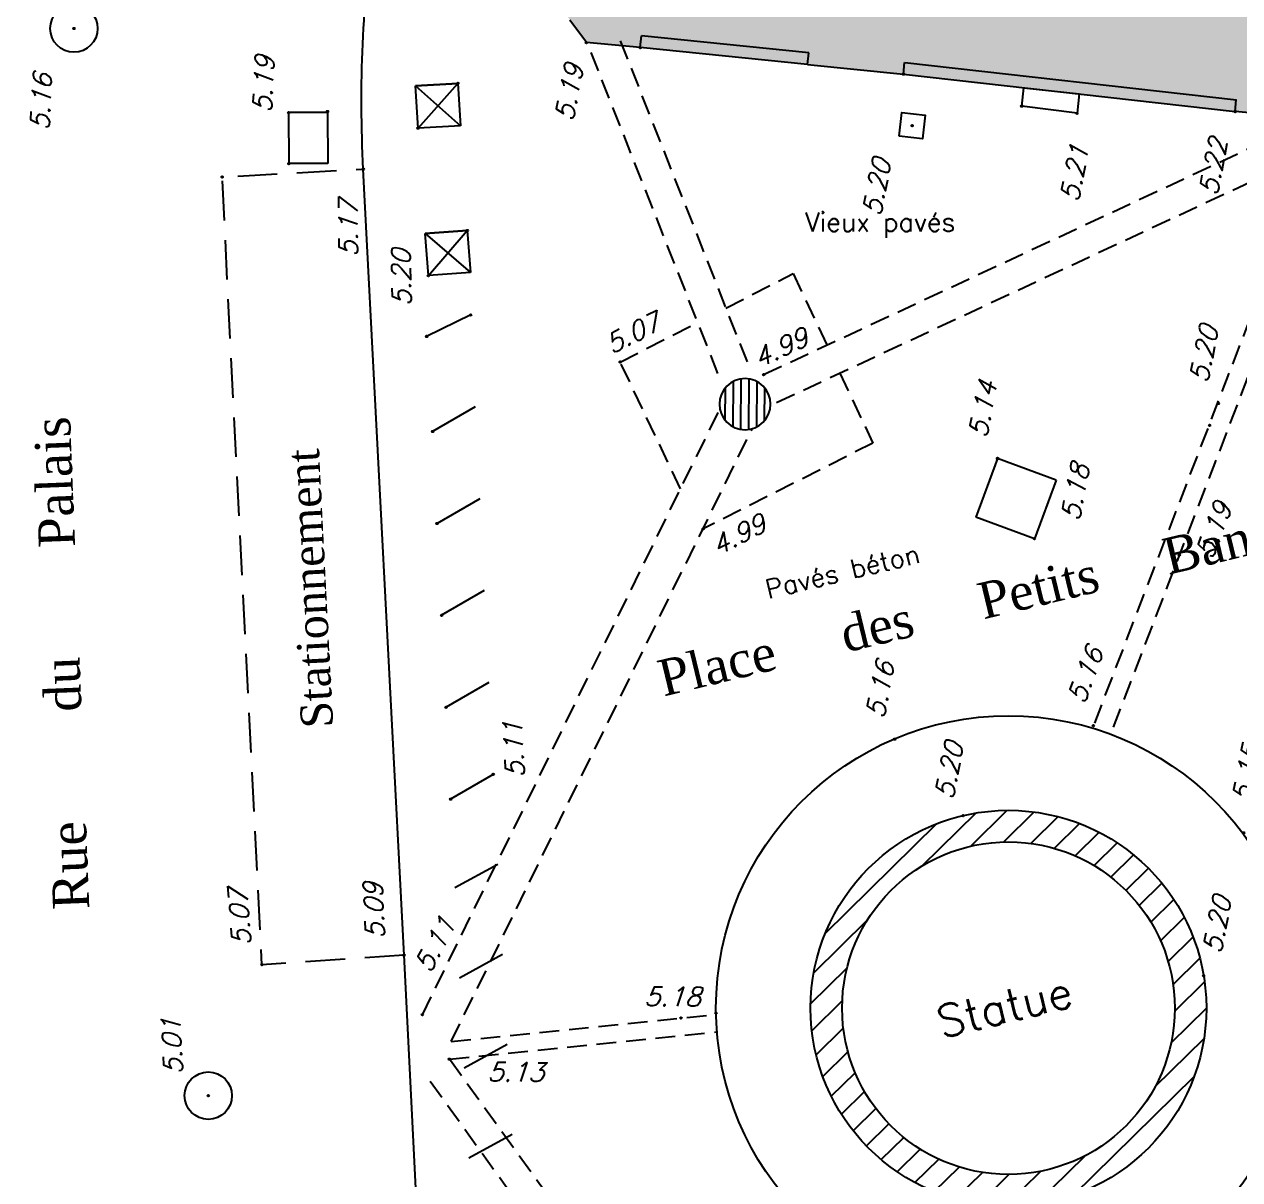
# Model space of a CAD drawing. Header units: metres. Extents: x 1379206 to 1379549, y 5225925 to 5226061.
# Drawn here: x 1379315.61 to 1379331.01, y 5225982.47 to 5225997.11 of the extents above; entities that cross this region are included whole.
import ezdxf

# ---------------------------------------------------------------- set-up
doc = ezdxf.new("R2010")
doc.units = ezdxf.units.M
doc.header["$LTSCALE"] = 2
doc.header["$PDMODE"] = 32
doc.header["$PDSIZE"] = 0.02
doc.linetypes.add('CACHE', pattern=[0.375, 0.25, -0.125])
doc.linetypes.add('CACHE2', pattern=[0.1875, 0.125, -0.0625])
doc.layers.get('0').update_dxf_attribs({"color": 2})
for name, color, linetype in [('BA_COMMERC', 7, 'Continuous'), ('BA_INDIVID', 7, 'Continuous'), ('BA_SEUIL', 8, 'Continuous'), ('BA_VITRINE', 6, 'Continuous'), ('BANDE_PARK', 7, 'CACHE'), ('BORD_FE', 7, 'Continuous'), ('BORD_ILOT', 7, 'Continuous'), ('BORD_REVET', 7, 'CACHE2'), ('EP_GRILLER', 5, 'Continuous'), ('EP_REGARD', 5, 'Continuous'), ('EU_REGARD', 3, 'Continuous'), ('MO_BARRIER', 7, 'Continuous'), ('MO_BLC_ANT', 7, 'Continuous'), ('MURET', 7, 'Continuous'), ('PTT_CHAMBR', 3, 'Continuous'), ('SYMBOLE', 7, 'Continuous'), ('TopoAlt', 7, 'Continuous'), ('Topojis', 7, 'Continuous'), ('TXT_DETAIL', 7, 'Continuous'), ('TXT_ROUTE', 7, 'Continuous')]:
    doc.layers.add(name, color=color, linetype=linetype)
doc.styles.get("Standard").update_dxf_attribs({"font": 'romans.shx'})
doc.styles.add('TNR', font='times.ttf', dxfattribs={"width": 0.999})

# ---------------------------------------------------------------- blocks, each defined once
blk = doc.blocks.new('CB001')
at = {"color": 0, "linetype": 'Continuous'}
for p, q in [((0, 1), (0, 0)), ((0, 1), (1, 1)), ((1, 1), (1, 0)), ((0, 0), (1, 0))]:
    blk.add_line(p, q, dxfattribs=at)
blk = doc.blocks.new('Tcpoint')
at = {"color": 0}
blk.add_point((0, 0), dxfattribs=at)
at = {"layer": 'TopoAlt'}
blk.add_attdef('ALT', (0.2, 0.2), '', height=0.24, dxfattribs=at)
blk = doc.blocks.new('CB013')
at = {"color": 0}
blk.add_line((0, 0), (0, 0), dxfattribs=at)
blk.add_lwpolyline([(-0.15, -0.15), (-0.15, 0.15), (0.15, 0.15), (0.15, -0.15)], close=True, dxfattribs=at)
blk = doc.blocks.new('u014')
at = {"color": 0}
blk.add_line((0, 0), (0, 0), dxfattribs=at)
blk.add_circle((0, 0), 0.3, dxfattribs=at)
blk = doc.blocks.new('CB005')
at = {"color": 0}
for p, q in [((-0.05, 0.32), (-0.05, -0.32)), ((0.05, 0.32), (0.05, -0.32)), ((-0.25, 0.206), (-0.25, -0.206)), ((-0.15, 0.287), (-0.15, -0.287)), ((0.15, 0.287), (0.15, -0.287)), ((0.25, 0.206), (0.25, -0.206))]:
    blk.add_line(p, q, dxfattribs=at)
blk.add_circle((0, 0), 0.324, dxfattribs=at)
blk = doc.blocks.new('d007')
at = {"color": 0}
for p, q in [((-0.5, -0.5), (-0.5, 0.5)), ((-0.5, 0.5), (0.5, 0.5)), ((-0.5, -0.5), (0.5, 0.5)), ((0.5, 0.5), (-0.5, 0.5)), ((-0.5, 0.5), (0.5, -0.5)), ((0.5, 0.5), (0.5, -0.5)), ((0.5, -0.5), (-0.5, -0.5))]:
    blk.add_line(p, q, dxfattribs=at)

msp = doc.modelspace()

# ---------------------------------------------------------------- hatches: boundary and pattern name
at = {"layer": 'BA_COMMERC'}
msp.add_hatch(color=9, dxfattribs=at).paths.add_polyline_path([(1379326.387, 5226004.11), (1379326.101, 5226003.045), (1379325.205, 5225999.652), (1379325.835, 5225999.588), (1379327.066, 5225999.464), (1379329.367, 5225999.205), (1379329.371, 5225999.242), (1379335.777, 5225998.647), (1379335.771, 5225998.583), (1379342.016, 5225997.962), (1379345.681, 5225997.615), (1379345.38, 5225995.104), (1379345.423, 5225995.098), (1379345.036, 5225992.226), (1379344.677, 5225989.225), (1379344.658, 5225989.227), (1379344.49, 5225987.796), (1379344.366, 5225986.814), (1379345.837, 5225987.23), (1379352.618, 5225988.639), (1379370.919, 5225993.761), (1379394.965, 5226001.165), (1379399.888, 5226002.643), (1379408.119, 5226005.072), (1379407.795, 5226005.733), (1379412, 5226006.939), (1379412.658, 5226007.137), (1379412.602, 5226007.543), (1379412.498, 5226008.725), (1379412.073, 5226012.931), (1379411.697, 5226017.094), (1379414.682, 5226017.399), (1379414.89, 5226015.36), (1379415.039, 5226015.374), (1379415.092, 5226014.826), (1379415.022, 5226014.819), (1379415.183, 5226013.304), (1379415.213, 5226013.307), (1379415.274, 5226012.761), (1379415.154, 5226012.75), (1379415.325, 5226010.818), (1379415.444, 5226010.829), (1379415.5, 5226010.245), (1379415.361, 5226010.232), (1379415.502, 5226008.837), (1379415.641, 5226008.851), (1379415.694, 5226008.322), (1379415.867, 5226006.634), (1379415.91, 5226006.324), (1379415.715, 5226006.084), (1379414.908, 5226004.88), (1379414.74, 5226004.622), (1379414.463, 5226004.546), (1379412.845, 5226004.06), (1379412.067, 5226003.837), (1379412.568, 5226002.817), (1379412.596, 5226002.828), (1379412.674, 5226002.637), (1379411.671, 5226002.353), (1379408.377, 5226001.626), (1379407.751, 5226001.439), (1379406.808, 5226001.219), (1379406.201, 5226001.081), (1379406.206, 5226001.062), (1379405.447, 5226000.844), (1379405.361, 5226001.142), (1379403.626, 5226000.635), (1379403.654, 5226000.539), (1379403.464, 5226000.482), (1379400.664, 5225999.64), (1379400.484, 5225999.585), (1379400.455, 5225999.681), (1379398.724, 5225999.161), (1379398.815, 5225998.865), (1379398.061, 5225998.632), (1379398.019, 5225998.766), (1379397.022, 5225998.426), (1379394.253, 5225997.687), (1379393.388, 5225997.438), (1379393.395, 5225997.411), (1379393.183, 5225997.352), (1379392.334, 5225997.094), (1379392.047, 5225997.006), (1379392.069, 5225996.919), (1379391.08, 5225996.666), (1379387.181, 5225995.539), (1379386.401, 5225995.315), (1379382.499, 5225994.173), (1379382.076, 5225994.044), (1379381.312, 5225993.841), (1379377.887, 5225992.792), (1379377.409, 5225992.649), (1379376.553, 5225992.389), (1379375.652, 5225992.115), (1379375.562, 5225992.411), (1379372.882, 5225991.397), (1379372.782, 5225991.355), (1379372.083, 5225991.136), (1379372.129, 5225990.994), (1379371.801, 5225990.887), (1379371.351, 5225990.755), (1379367.884, 5225989.578), (1379367.617, 5225989.493), (1379367.629, 5225989.455), (1379367.219, 5225989.343), (1379362.992, 5225988.096), (1379361.915, 5225987.786), (1379361.882, 5225987.901), (1379361.544, 5225987.803), (1379360.762, 5225987.575), (1379360.438, 5225987.515), (1379360.416, 5225987.633), (1379359.585, 5225987.47), (1379358.002, 5225987.02), (1379356.279, 5225986.542), (1379356.35, 5225986.274), (1379356.122, 5225986.22), (1379356.137, 5225986.172), (1379355.635, 5225986.018), (1379354.671, 5225985.757), (1379354.413, 5225985.696), (1379354.435, 5225985.599), (1379353.78, 5225985.449), (1379353.758, 5225985.552), (1379348.531, 5225984.426), (1379347.733, 5225984.273), (1379347.725, 5225984.312), (1379347.391, 5225984.248), (1379347.311, 5225984.53), (1379346.653, 5225984.344), (1379343.115, 5225983.343), (1379342.536, 5225983.843), (1379342.504, 5225983.806), (1379342.444, 5225983.859), (1379342.476, 5225983.896), (1379341.757, 5225984.517), (1379341.725, 5225984.48), (1379341.665, 5225984.533), (1379341.697, 5225984.57), (1379341.116, 5225985.073), (1379341.195, 5225985.659), (1379341.512, 5225988.16), (1379341.858, 5225991.106), (1379341.818, 5225991.112), (1379341.829, 5225991.191), (1379341.869, 5225991.186), (1379342.049, 5225992.526), (1379342.01, 5225992.531), (1379342.02, 5225992.61), (1379342.06, 5225992.605), (1379342.337, 5225994.918), (1379341.727, 5225994.976), (1379333.056, 5225995.838), (1379332.507, 5225995.878), (1379332.513, 5225995.937), (1379332.078, 5225995.978), (1379332.071, 5225995.903), (1379330.95, 5225996.007), (1379326.748, 5225996.481), (1379325.534, 5225996.603), (1379323.414, 5225996.817), (1379322.731, 5225996.88), (1379322.522, 5225997.167), (1379321.755, 5225998.376), (1379322.05, 5225999.452), (1379323.202, 5226003.817), (1379323.49, 5226004.889)])
at = {"layer": 'MURET'}
h = msp.add_hatch(dxfattribs=at)
h.set_pattern_fill('ANSI31', color=256, scale=0.08, angle=-0.4361, style=0)
h.set_pattern_definition([(44.56389401, (1047804.92823, 5093809.02748), (-0.17823287119, 0.18096696833), [])])
edge = h.paths.add_edge_path(flags=16)
edge.add_arc((1379328.078, 5225984.645), 2.107, 359.5639, 719.5639)
edge = h.paths.add_edge_path()
edge.add_arc((1379328.078, 5225984.645), 2.507, 359.5639, 719.5639)

# ---------------------------------------------------------------- linework, layer by layer
at = {"layer": 'BA_INDIVID', "flags": 128}
for points in [[(1379323.414, 5225996.817), (1379322.731, 5225996.88), (1379322.522, 5225997.167)], [(1379333.074, 5225996.087), (1379333.056, 5225995.838), (1379332.507, 5225995.878), (1379332.513, 5225995.937), (1379332.078, 5225995.978), (1379332.071, 5225995.903), (1379330.95, 5225996.007)]]:
    msp.add_lwpolyline(points, dxfattribs=at)
at = {"layer": 'BA_INDIVID'}
for points in [[(1379323.414, 5225996.817), (1379323.429, 5225996.966)], [(1379325.534, 5225996.603), (1379325.549, 5225996.752)], [(1379325.534, 5225996.603), (1379326.748, 5225996.481)], [(1379326.748, 5225996.481), (1379326.763, 5225996.63)], [(1379330.95, 5225996.007), (1379330.963, 5225996.157)]]:
    msp.add_lwpolyline(points, dxfattribs=at)
at = {"layer": 'BA_SEUIL'}
for points in [[(1379325.534, 5225996.603), (1379323.414, 5225996.817)], [(1379326.748, 5225996.481), (1379330.95, 5225996.007)]]:
    msp.add_lwpolyline(points, dxfattribs=at)
at = {"layer": 'BA_VITRINE'}
for points in [[(1379325.549, 5225996.752), (1379323.429, 5225996.966)], [(1379326.764, 5225996.63), (1379330.966, 5225996.156)]]:
    msp.add_lwpolyline(points, dxfattribs=at)
at = {"layer": 'BANDE_PARK', "flags": 128}
msp.add_lwpolyline([(1379320.422, 5225985.316), (1379318.621, 5225985.195), (1379318.117, 5225995.178), (1379319.905, 5225995.277)], dxfattribs=at)
at = {"layer": 'BORD_FE', "flags": 128}
msp.add_lwpolyline([(1379297.499, 5225964.549), (1379306.601, 5225966.281), (1379315.186, 5225967.959), (1379316.54, 5225968.236, 0.124014), (1379318.352, 5225969.108, 0.131856), (1379320.547, 5225972.395, 0.079142), (1379320.949, 5225974.76), (1379320.422, 5225985.316), (1379319.905, 5225995.277, -0.047962), (1379320.044, 5225998.445), (1379321.032, 5226003.395)], format="xyb", dxfattribs=at)
at = {"layer": 'BORD_ILOT'}
msp.add_circle((1379328.078, 5225984.645), 3.705, dxfattribs=at)
at = {"layer": 'BORD_REVET', "flags": 128}
for points in [[(1379323.16, 5225996.904), (1379324.792, 5225992.771)], [(1379322.787, 5225996.757), (1379324.419, 5225992.624)], [(1379324.976, 5225992.674), (1379331.796, 5225995.853)], [(1379325.141, 5225992.319), (1379331.948, 5225995.491)], [(1379332.185, 5225995.439), (1379329.379, 5225988.14)], [(1379320.654, 5225984.562), (1379324.422, 5225992.238)], [(1379321.019, 5225984.222), (1379324.831, 5225991.988)], [(1379321.019, 5225984.222), (1379324.359, 5225984.563)], [(1379320.996, 5225983.998), (1379324.382, 5225984.344)], [(1379326.415, 5225976.491), (1379321.01, 5225983.98)], [(1379326.166, 5225976.214), (1379320.714, 5225983.766)]]:
    msp.add_lwpolyline(points, dxfattribs=at)
at = {"layer": 'BORD_REVET'}
for points in [[(1379331.948, 5225995.491), (1379329.154, 5225988.226)], [(1379324.498, 5225993.517), (1379325.351, 5225993.954), (1379325.777, 5225993.047)], [(1379323.925, 5225991.226), (1379323.159, 5225992.833), (1379324.139, 5225993.334)], [(1379325.943, 5225992.693), (1379326.36, 5225991.806), (1379324.209, 5225990.717)]]:
    msp.add_lwpolyline(points, dxfattribs=at)
at = {"layer": 'MO_BARRIER', "flags": 128}
for points in [[(1379321.266, 5225993.43), (1379320.707, 5225993.157)], [(1379321.323, 5225992.266), (1379320.783, 5225991.952)], [(1379321.38, 5225991.101), (1379320.84, 5225990.787)], [(1379321.437, 5225989.937), (1379320.897, 5225989.623)], [(1379321.494, 5225988.772), (1379320.954, 5225988.458)], [(1379321.551, 5225987.607), (1379321.011, 5225987.293)], [(1379321.61, 5225986.466), (1379321.064, 5225986.168)], [(1379321.67, 5225985.324), (1379321.123, 5225985.027)], [(1379321.729, 5225984.183), (1379321.183, 5225983.885)], [(1379321.789, 5225983.042), (1379321.242, 5225982.744)]]:
    msp.add_lwpolyline(points, dxfattribs=at)
at = {"layer": 'MURET'}
for radius in [2.507, 2.107]:
    msp.add_circle((1379328.078, 5225984.645), radius, dxfattribs=at)
at = {"layer": 'SYMBOLE'}
msp.add_lwpolyline([(1379328.975, 5225996.23), (1379328.947, 5225995.985), (1379328.247, 5225996.075), (1379328.273, 5225996.309)], close=True, dxfattribs=at)
at = {"layer": 'TXT_DETAIL', "flags": 128}
msp.add_lwpolyline([(1379325.416, 5225994.377, 0, 0, 0), (1379324.926, 5225993.544, 0.4, 0, 0), (1379324.673, 5225993.113, 0, 0, 0)], format="xyseb", dxfattribs=at)

# ---------------------------------------------------------------- block references
at = {"layer": 'EP_GRILLER', "yscale": -1.000000000289614, "rotation": 359.5638940269182}
msp.add_blockref('CB005', (1379324.741, 5225992.299), dxfattribs=at)
at = {"layer": 'EP_REGARD', "rotation": 359.5638940269182}
msp.add_blockref('u014', (1379316.239, 5225997.059), dxfattribs=at)
at = {"layer": 'EU_REGARD', "rotation": 359.5638940269182}
msp.add_blockref('u014', (1379317.941, 5225983.536), dxfattribs=at)
at = {"layer": 'MO_BLC_ANT'}
for p, xscale, yscale, zscale, rotation in [((1379320.852, 5225996.08), 0.5369999999938865, 0.536999999990553, 0.537, 3.332653088147917), ((1379320.976, 5225994.214), 0.5340000000346464, 0.5340000001411247, 0.534, 4.314129518782366)]:
    msp.add_blockref('d007', p, dxfattribs=dict(at, xscale=xscale, yscale=yscale, zscale=zscale, rotation=rotation))
at = {"layer": 'PTT_CHAMBR', "xscale": 0.6470265356318109, "yscale": 0.4936542709193082, "rotation": 270.2510774323486}
msp.add_blockref('CB001', (1379318.959, 5225995.994), dxfattribs=at)
at = {"layer": 'SYMBOLE', "rotation": 353.5733633666147}
msp.add_blockref('CB013', (1379326.858, 5225995.829), dxfattribs=at)
at = {"layer": 'SYMBOLE', "xscale": 0.7915135458547582, "yscale": 0.7915135460826941, "zscale": 0.7915135457074569, "rotation": 249.6307891152253}
msp.add_blockref('CB001', (1379327.94, 5225991.611), dxfattribs=at)
at = {"layer": 'Topojis'}
ref = msp.add_blockref('Tcpoint', (1379316.239, 5225997.059), dxfattribs=dict(at, rotation=74.10954788647196))
ref.add_attrib('ALT', '5.16', (1379315.922, 5225995.762), dxfattribs={"layer": 'TopoAlt', "height": 0.24, "rotation": 86.8209, "oblique": 18})
ref = msp.add_blockref('Tcpoint', (1379322.731, 5225996.88), dxfattribs=dict(at, rotation=74.10954788647196))
ref.add_attrib('ALT', '5.19', (1379322.56, 5225995.871), dxfattribs={"layer": 'TopoAlt', "height": 0.24, "rotation": 79.1482, "oblique": 18})
ref = msp.add_blockref('Tcpoint', (1379318.959, 5225995.994), dxfattribs=dict(at, rotation=74.10954788647196))
ref.add_attrib('ALT', '5.19', (1379318.74, 5225995.987), dxfattribs={"layer": 'TopoAlt', "height": 0.24, "rotation": 87.0025, "oblique": 18})
at = {"layer": 'Topojis', "rotation": 74.10954788647196}
for p in [(1379323.414, 5225996.817), (1379326.748, 5225996.481), (1379321.104, 5225996.364), (1379328.247, 5225996.075), (1379319.452, 5225996.008), (1379320.599, 5225995.797), (1379318.962, 5225995.347), (1379318.117, 5225995.178), (1379321.223, 5225994.5), (1379321.266, 5225993.43), (1379320.707, 5225993.157), (1379320.783, 5225991.952), (1379330.627, 5225992.031), (1379320.84, 5225990.787), (1379320.897, 5225989.623), (1379320.954, 5225988.458), (1379321.011, 5225987.293), (1379320.422, 5225985.316), (1379324.374, 5225984.584)]:
    msp.add_blockref('Tcpoint', p, dxfattribs=at)
at = {"layer": 'Topojis'}
ref = msp.add_blockref('Tcpoint', (1379328.947, 5225995.985), dxfattribs=dict(at, rotation=74.10954788647196))
ref.add_attrib('ALT', '5.21', (1379328.962, 5225994.847), dxfattribs={"layer": 'TopoAlt', "height": 0.24, "rotation": 79.1729, "oblique": 18})
ref = msp.add_blockref('Tcpoint', (1379330.95, 5225996.007), dxfattribs=dict(at, rotation=74.10954788647196))
ref.add_attrib('ALT', '5.22', (1379330.721, 5225994.928), dxfattribs={"layer": 'TopoAlt', "height": 0.24, "rotation": 79.1674, "oblique": 18})
ref = msp.add_blockref('Tcpoint', (1379326.858, 5225995.829), dxfattribs=dict(at, rotation=74.10954788647196))
ref.add_attrib('ALT', '5.20', (1379326.457, 5225994.669), dxfattribs={"layer": 'TopoAlt', "height": 0.24, "rotation": 79.1085, "oblique": 18})
ref = msp.add_blockref('Tcpoint', (1379319.905, 5225995.277), dxfattribs=dict(at, rotation=74.10954788647196))
ref.add_attrib('ALT', '5.17', (1379319.833, 5225994.164), dxfattribs={"layer": 'TopoAlt', "height": 0.24, "rotation": 89.9262, "oblique": 18})
ref = msp.add_blockref('Tcpoint', (1379320.73, 5225993.928), dxfattribs=dict(at, rotation=74.10954788647196))
ref.add_attrib('ALT', '5.20', (1379320.512, 5225993.541), dxfattribs={"layer": 'TopoAlt', "height": 0.24, "rotation": 90.8247, "oblique": 18})
ref = msp.add_blockref('Tcpoint', (1379323.159, 5225992.833), dxfattribs=dict(at, rotation=27.06141842985376))
ref.add_attrib('ALT', '5.07', (1379323.049, 5225992.928), dxfattribs={"layer": 'TopoAlt', "height": 0.24, "rotation": 27.0614, "oblique": 18})
ref = msp.add_blockref('Tcpoint', (1379330.738, 5225992.307), dxfattribs=dict(at, rotation=74.10954788647196))
ref.add_attrib('ALT', '5.20', (1379330.601, 5225992.554), dxfattribs={"layer": 'TopoAlt', "height": 0.24, "rotation": 79.015, "oblique": 18})
ref = msp.add_blockref('Tcpoint', (1379324.976, 5225992.674), dxfattribs=dict(at, rotation=24.98922027828832))
ref.add_attrib('ALT', '4.99', (1379324.914, 5225992.754), dxfattribs={"layer": 'TopoAlt', "height": 0.24, "rotation": 24.9892, "oblique": 18})
ref = msp.add_blockref('Tcpoint', (1379327.94, 5225991.611), dxfattribs=dict(at, rotation=74.10954788647196))
ref.add_attrib('ALT', '5.14', (1379327.802, 5225991.858), dxfattribs={"layer": 'TopoAlt', "height": 0.24, "rotation": 79.2061, "oblique": 18})
ref = msp.add_blockref('Tcpoint', (1379328.407, 5225990.594), dxfattribs=dict(at, rotation=74.10954788647196))
ref.add_attrib('ALT', '5.18', (1379328.974, 5225990.806), dxfattribs={"layer": 'TopoAlt', "height": 0.24, "rotation": 79.2572, "oblique": 18})
ref = msp.add_blockref('Tcpoint', (1379330.244, 5225990.39), dxfattribs=dict(at, rotation=69.34150566797919))
ref.add_attrib('ALT', '5.19', (1379330.659, 5225990.319), dxfattribs={"layer": 'TopoAlt', "height": 0.24, "rotation": 69.3415, "oblique": 18})
ref = msp.add_blockref('Tcpoint', (1379324.209, 5225990.717), dxfattribs=dict(at, rotation=27.15516902065154))
ref.add_attrib('ALT', '4.99', (1379324.391, 5225990.375), dxfattribs={"layer": 'TopoAlt', "height": 0.24, "rotation": 27.1552, "oblique": 18})
ref = msp.add_blockref('Tcpoint', (1379329.154, 5225988.226), dxfattribs=dict(at, rotation=69.47791925017191))
ref.add_attrib('ALT', '5.16', (1379329.037, 5225988.484), dxfattribs={"layer": 'TopoAlt', "height": 0.24, "rotation": 69.4779, "oblique": 18})
ref = msp.add_blockref('Tcpoint', (1379326.637, 5225988.054), dxfattribs=dict(at, rotation=74.10954788647196))
ref.add_attrib('ALT', '5.16', (1379326.5, 5225988.302), dxfattribs={"layer": 'TopoAlt', "height": 0.24, "rotation": 79.0353, "oblique": 18})
ref = msp.add_blockref('Tcpoint', (1379321.551, 5225987.607), dxfattribs=dict(at, rotation=74.10954788647196))
ref.add_attrib('ALT', '5.11', (1379321.947, 5225987.569), dxfattribs={"layer": 'TopoAlt', "height": 0.24, "rotation": 92.6466, "oblique": 18})
ref = msp.add_blockref('Tcpoint', (1379327.503, 5225987.085), dxfattribs=dict(at, rotation=74.10954788647196))
ref.add_attrib('ALT', '5.20', (1379327.375, 5225987.277), dxfattribs={"layer": 'TopoAlt', "height": 0.24, "rotation": 79.1969, "oblique": 18})
ref = msp.add_blockref('Tcpoint', (1379331.059, 5225986.867), dxfattribs=dict(at, rotation=74.10954788647196))
ref.add_attrib('ALT', '5.15', (1379331.14, 5225987.237), dxfattribs={"layer": 'TopoAlt', "height": 0.24, "rotation": 78.9916, "oblique": 18})
ref = msp.add_blockref('Tcpoint', (1379320.422, 5225985.316), dxfattribs=dict(at, rotation=74.10954788647196))
ref.add_attrib('ALT', '5.09', (1379320.176, 5225985.525), dxfattribs={"layer": 'TopoAlt', "height": 0.24, "rotation": 92.6509, "oblique": 18})
ref = msp.add_blockref('Tcpoint', (1379318.621, 5225985.195), dxfattribs=dict(at, rotation=74.10954788647196))
ref.add_attrib('ALT', '5.07', (1379318.483, 5225985.442), dxfattribs={"layer": 'TopoAlt', "height": 0.24, "rotation": 93.9637, "oblique": 18})
ref = msp.add_blockref('Tcpoint', (1379330.551, 5225985.058), dxfattribs=dict(at, rotation=74.10954788647196))
ref.add_attrib('ALT', '5.20', (1379330.769, 5225985.323), dxfattribs={"layer": 'TopoAlt', "height": 0.24, "rotation": 79.1162, "oblique": 18})
ref = msp.add_blockref('Tcpoint', (1379320.654, 5225984.562), dxfattribs=dict(at, rotation=62.27852464031985))
ref.add_attrib('ALT', '5.11', (1379320.75, 5225985.076), dxfattribs={"layer": 'TopoAlt', "height": 0.24, "rotation": 62.2785, "oblique": 18})
ref = msp.add_blockref('Tcpoint', (1379323.929, 5225984.519), dxfattribs=dict(at, rotation=359.5638940269182))
ref.add_attrib('ALT', '5.18', (1379323.46, 5225984.674), dxfattribs={"layer": 'TopoAlt', "height": 0.24, "rotation": 359.5639, "oblique": 18})
ref = msp.add_blockref('Tcpoint', (1379317.941, 5225983.536), dxfattribs=dict(at, rotation=74.10954788647196))
ref.add_attrib('ALT', '5.01', (1379317.618, 5225983.807), dxfattribs={"layer": 'TopoAlt', "height": 0.24, "rotation": 92.6098, "oblique": 18})
ref = msp.add_blockref('Tcpoint', (1379320.996, 5225983.998), dxfattribs=dict(at, rotation=359.5638940269182))
ref.add_attrib('ALT', '5.13', (1379321.475, 5225983.719), dxfattribs={"layer": 'TopoAlt', "height": 0.24, "rotation": 359.5639, "oblique": 18})

# ---------------------------------------------------------------- texts
at = {"layer": 'TXT_DETAIL'}
msp.add_text('Vieux pavés', height=0.24, dxfattribs=at).set_placement((1379325.502, 5225994.487))
for s, height, rotation, p in [('Pavés béton', 0.24, 13.498, (1379325.034, 5225989.83)), ('Statue', 0.406, 13.5668, (1379327.23, 5225984.263))]:
    msp.add_text(s, height=height, rotation=rotation, dxfattribs=at).set_placement(p)
at = {"layer": 'TXT_ROUTE', "style": 'TNR'}
for s, height, rotation, p in [('Rue        du        Palais', 0.46, 92.2493, (1379316.435, 5225985.902)), ('Stationnement', 0.406, 92.9285, (1379319.524, 5225988.204)), ('Place     des     Petits     Bancs', 0.46, 13.5668, (1379323.709, 5225988.593))]:
    msp.add_text(s, height=height, rotation=rotation, dxfattribs=at).set_placement(p)

doc.saveas('drawing.dxf')
